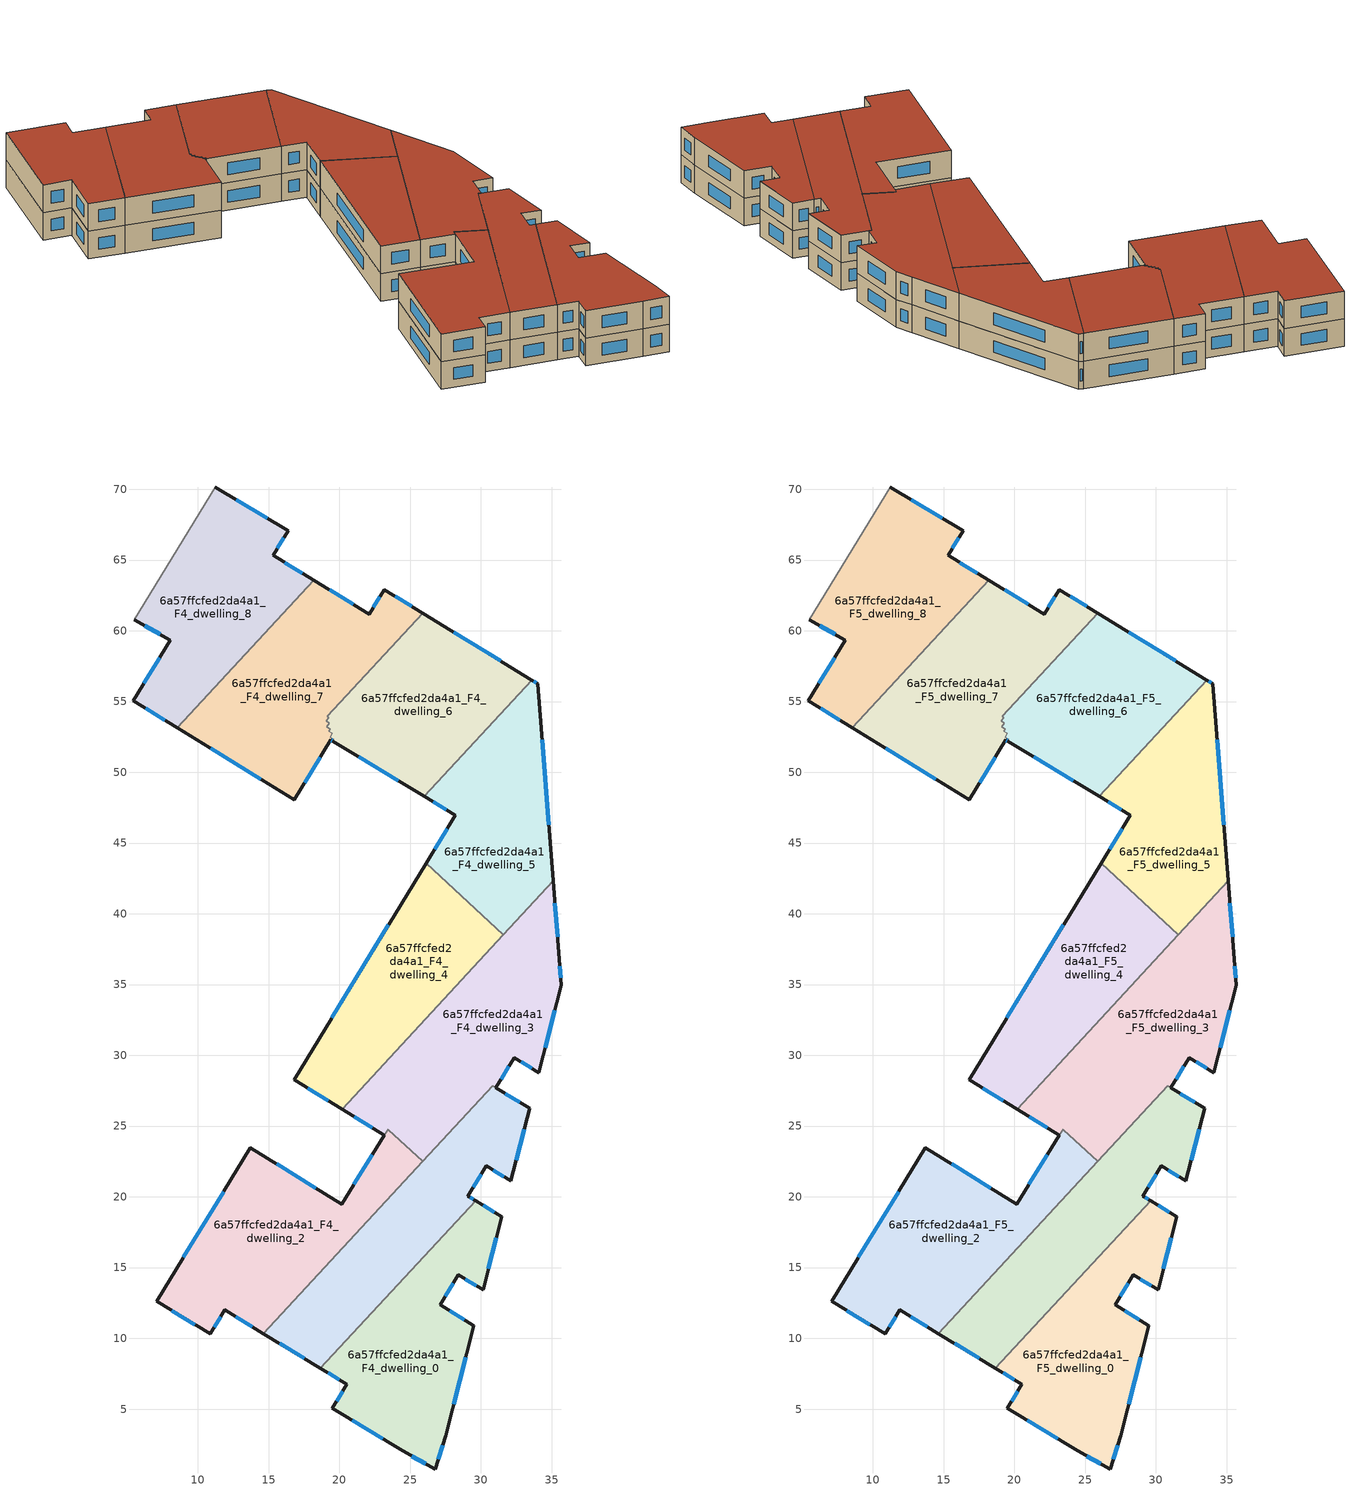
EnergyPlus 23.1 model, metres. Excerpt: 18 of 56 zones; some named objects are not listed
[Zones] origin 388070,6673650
6a57ffcfed2da4a1_F4_dwelling_0
 floor to 6a57ffcfed2da4a1_F3_dwelling_0 (EU_floor_Construction): 31.48,18.6 30.15,13.42 28.41,14.5 27.12,12.36 29.51,10.91 27.51,3.12 26.76,0.77 24.47,2.05 19.51,5.06 20.54,6.75 18.67,7.89 29.62,19.74 z12
 wall outside (EU_wall_Construction): 18.67,7.89 20.54,6.75 19.51,5.06 24.47,2.05 26.76,0.77 27.51,3.12 29.51,10.91 27.12,12.36 28.41,14.5 30.15,13.42 31.48,18.6 29.62,19.74 z12:15
 wall to 6a57ffcfed2da4a1_F4_dwelling_1 (EU_wall_Construction): 29.62,19.74 18.67,7.89 z12:15
 window (EU_Window_Construction): 27.49,12.97 28.04,13.88 / 28.82,11.32 27.8,11.94 / 28.08,5.35 28.94,8.68 / 26.98,1.44 27.3,2.45 / 25.12,1.68 26.11,1.13 / 20.93,4.2 23.05,2.91 / 20.25,6.27 19.81,5.54 / 19.2,7.57 20,7.08 / 30.95,18.93 30.15,19.41 / 30.53,14.9 31.1,17.12 / 28.91,14.19 29.66,13.73 z12.86:14.14
6a57ffcfed2da4a1_F4_dwelling_1
 floor to 6a57ffcfed2da4a1_F3_dwelling_1 (EU_floor_Construction): 33.45,26.25 32.13,21.12 30.39,22.19 29.09,20.06 29.62,19.74 18.67,7.89 14.64,10.34 30.83,27.84 31.06,27.71 z12
 wall outside (EU_wall_Construction): 14.64,10.34 18.67,7.89 / 29.62,19.74 29.09,20.06 30.39,22.19 32.13,21.12 33.45,26.25 31.06,27.71 z12:15
 wall to 6a57ffcfed2da4a1_F4_dwelling_2 (EU_wall_Construction): 25.89,22.5 14.64,10.34 z12:15
 wall to 6a57ffcfed2da4a1_F4_dwelling_3 (EU_wall_Construction): 31.05,27.71 30.83,27.84 25.89,22.5 z12:15
 window (EU_Window_Construction): 15.79,9.64 17.51,8.59 / 32.76,26.67 31.74,27.29 / 32.51,22.59 33.07,24.79 / 30.89,21.89 31.63,21.43 / 29.46,20.67 30.02,21.58 / 29.47,19.83 29.24,19.97 z12.86:14.14
6a57ffcfed2da4a1_F4_dwelling_2
 floor to 6a57ffcfed2da4a1_F3_dwelling_2 (EU_floor_Construction): 25.89,22.5 14.64,10.34 11.9,12.01 10.87,10.32 7.09,12.62 13.72,23.46 20.17,19.48 23.45,24.76 z12
 wall outside (EU_wall_Construction): 23.18,24.35 20.17,19.48 13.72,23.46 7.09,12.62 10.87,10.32 11.9,12.01 14.64,10.34 z12:15
 wall to 6a57ffcfed2da4a1_F4_dwelling_3 (EU_wall_Construction): 23.44,24.76 23.18,24.35 / 25.89,22.5 23.45,24.76 z12:15
 window (EU_Window_Construction): 11.16,10.8 11.6,11.52 / 8.17,11.96 9.79,10.97 / 11.82,20.36 8.98,15.71 / 18.33,20.62 15.56,22.32 / 12.68,11.53 13.85,10.82 / 22.32,22.96 21.03,20.87 z12.86:14.14
6a57ffcfed2da4a1_F4_dwelling_3
 floor to 6a57ffcfed2da4a1_F3_dwelling_3 (EU_floor_Construction): 35.11,42.33 35.54,36.81 35.68,34.96 34.09,28.77 32.35,29.84 31.05,27.71 30.83,27.84 25.89,22.5 23.44,24.76 23.18,24.35 20.19,26.2 z12
 wall outside (EU_wall_Construction): 20.19,26.2 23.18,24.35 / 31.05,27.71 32.35,29.84 34.09,28.77 35.68,34.96 35.54,36.81 35.11,42.33 z12:15
 wall to 6a57ffcfed2da4a1_F4_dwelling_4 (EU_wall_Construction): 31.6,38.53 20.19,26.2 z12:15
 wall to 6a57ffcfed2da4a1_F4_dwelling_5 (EU_wall_Construction): 35.11,42.33 31.6,38.53 z12:15
 window (EU_Window_Construction): 21.04,25.67 22.33,24.88 / 35.42,38.39 35.23,40.75 / 35.64,35.49 35.58,36.28 / 34.55,30.54 35.23,33.19 / 32.85,29.54 33.6,29.08 / 31.43,28.32 31.98,29.23 z12.86:14.14
6a57ffcfed2da4a1_F4_dwelling_4
 floor to 6a57ffcfed2da4a1_F3_dwelling_4 (EU_floor_Construction): 31.6,38.53 20.19,26.2 16.81,28.28 26.14,43.58 z12
 wall outside (EU_wall_Construction): 26.14,43.58 16.81,28.28 20.19,26.2 z12:15
 wall to 6a57ffcfed2da4a1_F4_dwelling_5 (EU_wall_Construction): 31.6,38.53 26.14,43.58 z12:15
 window (EU_Window_Construction): 23.47,39.21 19.47,32.65 / 17.77,27.69 19.22,26.79 z12.86:14.14
6a57ffcfed2da4a1_F4_dwelling_5
 floor to 6a57ffcfed2da4a1_F3_dwelling_5 (EU_floor_Construction): 34.01,56.27 35.11,42.33 31.6,38.53 26.14,43.58 28.2,46.97 26,48.3 33.61,56.52 z12
 wall outside (EU_wall_Construction): 26,48.3 28.2,46.97 26.14,43.58 / 35.11,42.33 34.01,56.27 33.61,56.52 z12:15
 wall to 6a57ffcfed2da4a1_F4_dwelling_6 (EU_wall_Construction): 33.61,56.52 26,48.3 z12:15
 window (EU_Window_Construction): 27.61,46 26.72,44.55 / 26.63,47.92 27.57,47.35 / 33.9,56.34 33.72,56.45 / 34.8,46.31 34.33,52.29 z12.86:14.14
6a57ffcfed2da4a1_F4_dwelling_6
 floor to 6a57ffcfed2da4a1_F3_dwelling_6 (EU_floor_Construction): 33.61,56.52 26,48.3 19.53,52.21 19.61,52.34 19.35,52.49 19.51,52.75 19.25,52.91 19.34,53.05 19.09,53.23 19.3,53.45 19.06,53.64 19.26,53.86 19.14,53.95 25.89,61.25 z12
 wall outside (EU_wall_Construction): 33.61,56.52 25.89,61.25 / 19.53,52.21 26,48.3 z12:15
 wall to 6a57ffcfed2da4a1_F4_dwelling_7 (EU_wall_Construction): 25.89,61.25 19.14,53.95 19.26,53.86 19.06,53.64 19.3,53.45 19.09,53.23 19.34,53.05 19.25,52.91 19.51,52.75 19.35,52.49 19.61,52.34 19.53,52.21 z12:15
 window (EU_Window_Construction): 31.4,57.87 28.1,59.9 / 21.38,51.09 24.15,49.42 z12.86:14.14
6a57ffcfed2da4a1_F4_dwelling_7
 floor to 6a57ffcfed2da4a1_F3_dwelling_7 (EU_floor_Construction): 25.89,61.25 19.14,53.95 19.26,53.86 19.06,53.64 19.3,53.45 19.09,53.23 19.34,53.05 19.25,52.91 19.51,52.75 19.35,52.49 19.61,52.34 19.53,52.21 19.4,52.29 16.8,48.07 8.56,53.14 18.2,63.57 22.11,61.18 23.17,62.92 z12
 wall outside (EU_wall_Construction): 8.56,53.14 16.8,48.07 19.4,52.29 19.53,52.21 / 25.89,61.25 23.17,62.92 22.11,61.18 18.2,63.57 z12:15
 wall to 6a57ffcfed2da4a1_F4_dwelling_8 (EU_wall_Construction): 18.2,63.57 8.56,53.14 z12:15
 window (EU_Window_Construction): 19.44,52.27 19.49,52.23 / 17.55,49.27 18.66,51.08 / 10.92,51.69 14.45,49.52 / 20.99,61.86 19.32,62.89 / 22.86,62.42 22.41,61.68 / 25.11,61.72 23.95,62.44 z12.86:14.14
6a57ffcfed2da4a1_F4_dwelling_8
 floor to 6a57ffcfed2da4a1_F3_dwelling_8 (EU_floor_Construction): 16.39,67.06 15.32,65.33 18.2,63.57 8.56,53.14 5.43,55.07 8.06,59.33 5.51,60.78 11.24,70.16 z12
 wall outside (EU_wall_Construction): 5.51,60.78 8.06,59.33 5.43,55.07 8.56,53.14 / 18.2,63.57 15.32,65.33 16.39,67.06 11.24,70.16 z12:15
 wall adiabatic (EU_wall_Construction): 11.24,70.16 5.51,60.78 z12:15
 window (EU_Window_Construction): 6.33,54.52 7.67,53.69 / 7.31,58.11 6.18,56.29 / 6.24,60.36 7.33,59.74 / 14.91,67.95 12.71,69.28 / 15.63,65.82 16.08,66.57 / 17.38,64.07 16.15,64.82 z12.86:14.14
6a57ffcfed2da4a1_F5_dwelling_0
 floor to 6a57ffcfed2da4a1_F4_dwelling_0 (EU_floor_Construction): 31.48,18.6 30.15,13.42 28.41,14.5 27.12,12.36 29.51,10.91 27.51,3.12 26.76,0.77 24.47,2.05 19.51,5.06 20.54,6.75 18.67,7.89 29.62,19.74 z15
 wall outside (EU_wall_Construction): 18.67,7.89 20.54,6.75 19.51,5.06 24.47,2.05 26.76,0.77 27.51,3.12 29.51,10.91 27.12,12.36 28.41,14.5 30.15,13.42 31.48,18.6 29.62,19.74 z15:18
 wall to 6a57ffcfed2da4a1_F5_dwelling_1 (EU_wall_Construction): 29.62,19.74 18.67,7.89 z15:18
 window (EU_Window_Construction): 27.49,12.97 28.04,13.88 / 28.82,11.32 27.8,11.94 / 28.08,5.35 28.94,8.68 / 26.98,1.44 27.3,2.45 / 25.12,1.68 26.11,1.13 / 20.93,4.2 23.05,2.91 / 20.25,6.27 19.81,5.54 / 19.2,7.57 20,7.08 / 30.95,18.93 30.15,19.41 / 30.53,14.9 31.1,17.12 / 28.91,14.19 29.66,13.73 z15.86:17.14
 roof outside (EU_roof_Construction): 27.51,3.12 29.51,10.91 27.12,12.36 28.41,14.5 30.15,13.42 31.48,18.6 29.62,19.74 18.67,7.89 20.54,6.75 19.51,5.06 24.47,2.05 26.76,0.77 z18
6a57ffcfed2da4a1_F5_dwelling_1
 floor to 6a57ffcfed2da4a1_F4_dwelling_1 (EU_floor_Construction): 33.45,26.25 32.13,21.12 30.39,22.19 29.09,20.06 29.62,19.74 18.67,7.89 14.64,10.34 30.83,27.84 31.06,27.71 z15
 wall outside (EU_wall_Construction): 14.64,10.34 18.67,7.89 / 29.62,19.74 29.09,20.06 30.39,22.19 32.13,21.12 33.45,26.25 31.06,27.71 z15:18
 wall to 6a57ffcfed2da4a1_F5_dwelling_2 (EU_wall_Construction): 25.89,22.5 14.64,10.34 z15:18
 wall to 6a57ffcfed2da4a1_F5_dwelling_3 (EU_wall_Construction): 31.05,27.71 30.83,27.84 25.89,22.5 z15:18
 window (EU_Window_Construction): 15.79,9.64 17.51,8.59 / 32.76,26.67 31.74,27.29 / 32.51,22.59 33.07,24.79 / 30.89,21.89 31.63,21.43 / 29.46,20.67 30.02,21.58 / 29.47,19.83 29.24,19.97 z15.86:17.14
 roof outside (EU_roof_Construction): 29.62,19.74 29.09,20.06 30.39,22.19 32.13,21.12 33.45,26.25 31.06,27.71 30.83,27.84 14.64,10.34 18.67,7.89 z18
6a57ffcfed2da4a1_F5_dwelling_2
 floor to 6a57ffcfed2da4a1_F4_dwelling_2 (EU_floor_Construction): 25.89,22.5 14.64,10.34 11.9,12.01 10.87,10.32 7.09,12.62 13.72,23.46 20.17,19.48 23.45,24.76 z15
 wall outside (EU_wall_Construction): 23.18,24.35 20.17,19.48 13.72,23.46 7.09,12.62 10.87,10.32 11.9,12.01 14.64,10.34 z15:18
 wall to 6a57ffcfed2da4a1_F5_dwelling_3 (EU_wall_Construction): 23.44,24.76 23.18,24.35 / 25.89,22.5 23.45,24.76 z15:18
 window (EU_Window_Construction): 11.16,10.8 11.6,11.52 / 8.17,11.96 9.79,10.97 / 11.82,20.36 8.98,15.71 / 18.33,20.62 15.56,22.32 / 12.68,11.53 13.85,10.82 / 22.32,22.96 21.03,20.87 z15.86:17.14
 roof outside (EU_roof_Construction): 20.17,19.48 13.72,23.46 7.09,12.62 10.87,10.32 11.9,12.01 14.64,10.34 25.89,22.5 23.45,24.76 z18
6a57ffcfed2da4a1_F5_dwelling_3
 floor to 6a57ffcfed2da4a1_F4_dwelling_3 (EU_floor_Construction): 35.11,42.33 35.54,36.81 35.68,34.96 34.09,28.77 32.35,29.84 31.05,27.71 30.83,27.84 25.89,22.5 23.44,24.76 23.18,24.35 20.19,26.2 z15
 wall outside (EU_wall_Construction): 20.19,26.2 23.18,24.35 / 31.05,27.71 32.35,29.84 34.09,28.77 35.68,34.96 35.54,36.81 35.11,42.33 z15:18
 wall to 6a57ffcfed2da4a1_F5_dwelling_4 (EU_wall_Construction): 31.6,38.53 20.19,26.2 z15:18
 wall to 6a57ffcfed2da4a1_F5_dwelling_5 (EU_wall_Construction): 35.11,42.33 31.6,38.53 z15:18
 window (EU_Window_Construction): 21.04,25.67 22.33,24.88 / 35.42,38.39 35.23,40.75 / 35.64,35.49 35.58,36.28 / 34.55,30.54 35.23,33.19 / 32.85,29.54 33.6,29.08 / 31.43,28.32 31.98,29.23 z15.86:17.14
 roof outside (EU_roof_Construction): 34.09,28.77 35.68,34.96 35.54,36.81 35.11,42.33 20.19,26.2 23.18,24.35 23.44,24.76 25.89,22.5 30.83,27.84 31.05,27.71 32.35,29.84 z18
6a57ffcfed2da4a1_F5_dwelling_4
 floor to 6a57ffcfed2da4a1_F4_dwelling_4 (EU_floor_Construction): 31.6,38.53 20.19,26.2 16.81,28.28 26.14,43.58 z15
 wall outside (EU_wall_Construction): 26.14,43.58 16.81,28.28 20.19,26.2 z15:18
 wall to 6a57ffcfed2da4a1_F5_dwelling_5 (EU_wall_Construction): 31.6,38.53 26.14,43.58 z15:18
 window (EU_Window_Construction): 23.47,39.21 19.47,32.65 / 17.77,27.69 19.22,26.79 z15.86:17.14
 roof outside (EU_roof_Construction): 20.19,26.2 31.6,38.53 26.14,43.58 16.81,28.28 z18
6a57ffcfed2da4a1_F5_dwelling_5
 floor to 6a57ffcfed2da4a1_F4_dwelling_5 (EU_floor_Construction): 34.01,56.27 35.11,42.33 31.6,38.53 26.14,43.58 28.2,46.97 26,48.3 33.61,56.52 z15
 wall outside (EU_wall_Construction): 26,48.3 28.2,46.97 26.14,43.58 / 35.11,42.33 34.01,56.27 33.61,56.52 z15:18
 wall to 6a57ffcfed2da4a1_F5_dwelling_6 (EU_wall_Construction): 33.61,56.52 26,48.3 z15:18
 window (EU_Window_Construction): 27.61,46 26.72,44.55 / 26.63,47.92 27.57,47.35 / 33.9,56.34 33.72,56.45 / 34.8,46.31 34.33,52.29 z15.86:17.14
 roof outside (EU_roof_Construction): 31.6,38.53 35.11,42.33 34.01,56.27 33.61,56.52 26,48.3 28.2,46.97 26.14,43.58 z18
6a57ffcfed2da4a1_F5_dwelling_6
 floor to 6a57ffcfed2da4a1_F4_dwelling_6 (EU_floor_Construction): 33.61,56.52 26,48.3 19.53,52.21 19.61,52.34 19.35,52.49 19.51,52.75 19.25,52.91 19.34,53.05 19.09,53.23 19.3,53.45 19.06,53.64 19.26,53.86 19.14,53.95 25.89,61.25 z15
 wall outside (EU_wall_Construction): 33.61,56.52 25.89,61.25 / 19.53,52.21 26,48.3 z15:18
 wall to 6a57ffcfed2da4a1_F5_dwelling_7 (EU_wall_Construction): 25.89,61.25 19.14,53.95 19.26,53.86 19.06,53.64 19.3,53.45 19.09,53.23 19.34,53.05 19.25,52.91 19.51,52.75 19.35,52.49 19.61,52.34 19.53,52.21 z15:18
 window (EU_Window_Construction): 31.4,57.87 28.1,59.9 / 21.38,51.09 24.15,49.42 z15.86:17.14
 roof outside (EU_roof_Construction): 26,48.3 33.61,56.52 25.89,61.25 19.14,53.95 19.26,53.86 19.06,53.64 19.3,53.45 19.09,53.23 19.34,53.05 19.25,52.91 19.51,52.75 19.35,52.49 19.61,52.34 19.53,52.21 z18
6a57ffcfed2da4a1_F5_dwelling_7
 floor to 6a57ffcfed2da4a1_F4_dwelling_7 (EU_floor_Construction): 25.89,61.25 19.14,53.95 19.26,53.86 19.06,53.64 19.3,53.45 19.09,53.23 19.34,53.05 19.25,52.91 19.51,52.75 19.35,52.49 19.61,52.34 19.53,52.21 19.4,52.29 16.8,48.07 8.56,53.14 18.2,63.57 22.11,61.18 23.17,62.92 z15
 wall outside (EU_wall_Construction): 8.56,53.14 16.8,48.07 19.4,52.29 19.53,52.21 / 25.89,61.25 23.17,62.92 22.11,61.18 18.2,63.57 z15:18
 wall to 6a57ffcfed2da4a1_F5_dwelling_8 (EU_wall_Construction): 18.2,63.57 8.56,53.14 z15:18
 window (EU_Window_Construction): 19.44,52.27 19.49,52.23 / 17.55,49.27 18.66,51.08 / 10.92,51.69 14.45,49.52 / 20.99,61.86 19.32,62.89 / 22.86,62.42 22.41,61.68 / 25.11,61.72 23.95,62.44 z15.86:17.14
 roof outside (EU_roof_Construction): 19.53,52.21 19.61,52.34 19.35,52.49 19.51,52.75 19.25,52.91 19.34,53.05 19.09,53.23 19.3,53.45 19.06,53.64 19.26,53.86 19.14,53.95 25.89,61.25 23.17,62.92 22.11,61.18 18.2,63.57 8.56,53.14 16.8,48.07 19.4,52.29 z18
6a57ffcfed2da4a1_F5_dwelling_8
 floor to 6a57ffcfed2da4a1_F4_dwelling_8 (EU_floor_Construction): 16.39,67.06 15.32,65.33 18.2,63.57 8.56,53.14 5.43,55.07 8.06,59.33 5.51,60.78 11.24,70.16 z15
 wall outside (EU_wall_Construction): 5.51,60.78 8.06,59.33 5.43,55.07 8.56,53.14 / 18.2,63.57 15.32,65.33 16.39,67.06 11.24,70.16 z15:18
 wall adiabatic (EU_wall_Construction): 11.24,70.16 5.51,60.78 z15:18
 window (EU_Window_Construction): 6.33,54.52 7.67,53.69 / 7.31,58.11 6.18,56.29 / 6.24,60.36 7.33,59.74 / 14.91,67.95 12.71,69.28 / 15.63,65.82 16.08,66.57 / 17.38,64.07 16.15,64.82 z15.86:17.14
 roof outside (EU_roof_Construction): 8.56,53.14 18.2,63.57 15.32,65.33 16.39,67.06 11.24,70.16 5.51,60.78 8.06,59.33 5.43,55.07 z18
[Building]
EU S2 Campaign: North Axis=0; Terrain=City; Solar Distribution=FullExterior
[Site:Location]
Helsinki-Vantaa.AP: Latitude=60.317; Longitude=24.963; Time Zone=2; Elevation=54.6
[SizingPeriod:WeatherFileDays]
AnnualSizingPeriod: Begin Month=1; Begin Day of Month=1; End Month=12; End Day of Month=31; Day of Week for Start Day=Monday; Use Weather File Daylight Saving Period=No; Use Weather File Rain and Snow Indicators=No
[MATERIAL]
EU_InternalMass_Material: Roughness=MediumRough; Thickness=0.1; Conductivity=1; Density=1800; Specific Heat=900; Thermal Absorptance=0.9; Solar Absorptance=0.7; Visible Absorptance=0.7
[MATERIAL:NOMASS] Roughness=MediumRough; Thermal Absorptance=0.9; Solar Absorptance=0.7; Visible Absorptance=0.7
Name | Thermal Resistance
EU_wall_NoMass | 5.91765
EU_roof_NoMass | 11.1778
EU_floor_NoMass | 6.2875
[WINDOWMATERIAL:SIMPLEGLAZINGSYSTEM]
EU_Window_SimpleGlazing: UFactor=0.994035; Solar Heat Gain Coefficient=0.7; Visible Transmittance=0.7
[CONSTRUCTION]
EU_wall_Construction: EU_wall_NoMass
EU_roof_Construction: EU_roof_NoMass
EU_floor_Construction: EU_floor_NoMass
EU_Window_Construction: EU_Window_SimpleGlazing
EU_InternalMass_Construction: EU_InternalMass_Material
[ZONE] Type=1; Multiplier=1; Ceiling Height=autocalculate; Floor Area=autocalculate; Part of Total Floor Area=Yes
Name | Volume
6a57ffcfed2da4a1_F4_dwelling_0; 6a57ffcfed2da4a1_F5_dwelling_0 | 323.629
6a57ffcfed2da4a1_F4_dwelling_1; 6a57ffcfed2da4a1_F5_dwelling_1 | 318.472
6a57ffcfed2da4a1_F4_dwelling_2; 6a57ffcfed2da4a1_F5_dwelling_2 | 354.344
6a57ffcfed2da4a1_F4_dwelling_3; 6a57ffcfed2da4a1_F5_dwelling_3 | 371.727
6a57ffcfed2da4a1_F4_dwelling_4; 6a57ffcfed2da4a1_F5_dwelling_4 | 294.177
6a57ffcfed2da4a1_F4_dwelling_5; 6a57ffcfed2da4a1_F5_dwelling_5 | 294.191
6a57ffcfed2da4a1_F4_dwelling_6; 6a57ffcfed2da4a1_F5_dwelling_6 | 296.128
6a57ffcfed2da4a1_F4_dwelling_7; 6a57ffcfed2da4a1_F5_dwelling_7 | 356.065
6a57ffcfed2da4a1_F4_dwelling_8; 6a57ffcfed2da4a1_F5_dwelling_8 | 326.099
[INTERNALMASS] Construction=EU_InternalMass_Construction
Name | Zone or ZoneList | Surface Area
6a57ffcfed2da4a1_F4_dwelling_0_EU_InternalMass | 6a57ffcfed2da4a1_F4_dwelling_0 | 107.876
6a57ffcfed2da4a1_F4_dwelling_1_EU_InternalMass | 6a57ffcfed2da4a1_F4_dwelling_1 | 106.151
6a57ffcfed2da4a1_F4_dwelling_2_EU_InternalMass | 6a57ffcfed2da4a1_F4_dwelling_2 | 118.133
6a57ffcfed2da4a1_F4_dwelling_3_EU_InternalMass | 6a57ffcfed2da4a1_F4_dwelling_3 | 123.906
6a57ffcfed2da4a1_F4_dwelling_4_EU_InternalMass | 6a57ffcfed2da4a1_F4_dwelling_4 | 98.0589
6a57ffcfed2da4a1_F4_dwelling_5_EU_InternalMass | 6a57ffcfed2da4a1_F4_dwelling_5 | 98.0668
6a57ffcfed2da4a1_F4_dwelling_6_EU_InternalMass | 6a57ffcfed2da4a1_F4_dwelling_6 | 98.7096
6a57ffcfed2da4a1_F4_dwelling_7_EU_InternalMass | 6a57ffcfed2da4a1_F4_dwelling_7 | 118.691
6a57ffcfed2da4a1_F4_dwelling_8_EU_InternalMass | 6a57ffcfed2da4a1_F4_dwelling_8 | 108.7
6a57ffcfed2da4a1_F5_dwelling_0_EU_InternalMass | 6a57ffcfed2da4a1_F5_dwelling_0 | 107.876
6a57ffcfed2da4a1_F5_dwelling_1_EU_InternalMass | 6a57ffcfed2da4a1_F5_dwelling_1 | 106.151
6a57ffcfed2da4a1_F5_dwelling_2_EU_InternalMass | 6a57ffcfed2da4a1_F5_dwelling_2 | 118.133
6a57ffcfed2da4a1_F5_dwelling_3_EU_InternalMass | 6a57ffcfed2da4a1_F5_dwelling_3 | 123.906
6a57ffcfed2da4a1_F5_dwelling_4_EU_InternalMass | 6a57ffcfed2da4a1_F5_dwelling_4 | 98.0589
6a57ffcfed2da4a1_F5_dwelling_5_EU_InternalMass | 6a57ffcfed2da4a1_F5_dwelling_5 | 98.0668
6a57ffcfed2da4a1_F5_dwelling_6_EU_InternalMass | 6a57ffcfed2da4a1_F5_dwelling_6 | 98.7096
6a57ffcfed2da4a1_F5_dwelling_7_EU_InternalMass | 6a57ffcfed2da4a1_F5_dwelling_7 | 118.691
6a57ffcfed2da4a1_F5_dwelling_8_EU_InternalMass | 6a57ffcfed2da4a1_F5_dwelling_8 | 108.7
[OTHEREQUIPMENT] Fuel Type=Electricity; Design Level Calculation Method=Watts/Area; Power per Zone Floor Area=1; Fraction Latent=0; Fraction Radiant=0; Fraction Lost=0; Carbon Dioxide Generation Rate=0; EndUse Subcategory=EU_Step8_InternalGains
Name | Zone or ZoneList or Space or SpaceList | Schedule
EU_Step8_InternalGain_6a57ffcfed2da4a1_F4_dwelling_0_f000 | 6a57ffcfed2da4a1_F4_dwelling_0 | EU_Step8_GainSchedule_6a57ffcfed2da4a1_F4_dwelling_0_f000
EU_Step8_InternalGain_6a57ffcfed2da4a1_F4_dwelling_1_f000 | 6a57ffcfed2da4a1_F4_dwelling_1 | EU_Step8_GainSchedule_6a57ffcfed2da4a1_F4_dwelling_1_f000
EU_Step8_InternalGain_6a57ffcfed2da4a1_F4_dwelling_2_f000 | 6a57ffcfed2da4a1_F4_dwelling_2 | EU_Step8_GainSchedule_6a57ffcfed2da4a1_F4_dwelling_2_f000
EU_Step8_InternalGain_6a57ffcfed2da4a1_F4_dwelling_3_f000 | 6a57ffcfed2da4a1_F4_dwelling_3 | EU_Step8_GainSchedule_6a57ffcfed2da4a1_F4_dwelling_3_f000
EU_Step8_InternalGain_6a57ffcfed2da4a1_F4_dwelling_4_f000 | 6a57ffcfed2da4a1_F4_dwelling_4 | EU_Step8_GainSchedule_6a57ffcfed2da4a1_F4_dwelling_4_f000
EU_Step8_InternalGain_6a57ffcfed2da4a1_F4_dwelling_5_f000 | 6a57ffcfed2da4a1_F4_dwelling_5 | EU_Step8_GainSchedule_6a57ffcfed2da4a1_F4_dwelling_5_f000
EU_Step8_InternalGain_6a57ffcfed2da4a1_F4_dwelling_6_f000 | 6a57ffcfed2da4a1_F4_dwelling_6 | EU_Step8_GainSchedule_6a57ffcfed2da4a1_F4_dwelling_6_f000
EU_Step8_InternalGain_6a57ffcfed2da4a1_F4_dwelling_7_f000 | 6a57ffcfed2da4a1_F4_dwelling_7 | EU_Step8_GainSchedule_6a57ffcfed2da4a1_F4_dwelling_7_f000
EU_Step8_InternalGain_6a57ffcfed2da4a1_F4_dwelling_8_f000 | 6a57ffcfed2da4a1_F4_dwelling_8 | EU_Step8_GainSchedule_6a57ffcfed2da4a1_F4_dwelling_8_f000
EU_Step8_InternalGain_6a57ffcfed2da4a1_F5_dwelling_0_f000 | 6a57ffcfed2da4a1_F5_dwelling_0 | EU_Step8_GainSchedule_6a57ffcfed2da4a1_F5_dwelling_0_f000
EU_Step8_InternalGain_6a57ffcfed2da4a1_F5_dwelling_1_f000 | 6a57ffcfed2da4a1_F5_dwelling_1 | EU_Step8_GainSchedule_6a57ffcfed2da4a1_F5_dwelling_1_f000
EU_Step8_InternalGain_6a57ffcfed2da4a1_F5_dwelling_2_f000 | 6a57ffcfed2da4a1_F5_dwelling_2 | EU_Step8_GainSchedule_6a57ffcfed2da4a1_F5_dwelling_2_f000
EU_Step8_InternalGain_6a57ffcfed2da4a1_F5_dwelling_3_f000 | 6a57ffcfed2da4a1_F5_dwelling_3 | EU_Step8_GainSchedule_6a57ffcfed2da4a1_F5_dwelling_3_f000
EU_Step8_InternalGain_6a57ffcfed2da4a1_F5_dwelling_4_f000 | 6a57ffcfed2da4a1_F5_dwelling_4 | EU_Step8_GainSchedule_6a57ffcfed2da4a1_F5_dwelling_4_f000
EU_Step8_InternalGain_6a57ffcfed2da4a1_F5_dwelling_5_f000 | 6a57ffcfed2da4a1_F5_dwelling_5 | EU_Step8_GainSchedule_6a57ffcfed2da4a1_F5_dwelling_5_f000
EU_Step8_InternalGain_6a57ffcfed2da4a1_F5_dwelling_6_f000 | 6a57ffcfed2da4a1_F5_dwelling_6 | EU_Step8_GainSchedule_6a57ffcfed2da4a1_F5_dwelling_6_f000
EU_Step8_InternalGain_6a57ffcfed2da4a1_F5_dwelling_7_f000 | 6a57ffcfed2da4a1_F5_dwelling_7 | EU_Step8_GainSchedule_6a57ffcfed2da4a1_F5_dwelling_7_f000
EU_Step8_InternalGain_6a57ffcfed2da4a1_F5_dwelling_8_f000 | 6a57ffcfed2da4a1_F5_dwelling_8 | EU_Step8_GainSchedule_6a57ffcfed2da4a1_F5_dwelling_8_f000
[ZONEVENTILATION:DESIGNFLOWRATE] Schedule=EU_AlwaysOn; Design Flow Rate Calculation Method=AirChanges/Hour; Air Changes per Hour=0.596421; Ventilation Type=Natural; Fan Pressure Rise=0; Fan Total Efficiency=1; Constant Term Coefficient=1; Temperature Term Coefficient=0; Velocity Term Coefficient=0; Velocity Squared Term Coefficient=0; Minimum Indoor Temperature=-100; Maximum Indoor Temperature=100; Delta Temperature=-100; Minimum Outdoor Temperature=-100; Maximum Outdoor Temperature=100; Maximum Wind Speed=40
Name | Zone or ZoneList or Space or SpaceList
EU_ConstantAir_6a57ffcfed2da4a1_F4_dwelling_0 | 6a57ffcfed2da4a1_F4_dwelling_0
EU_ConstantAir_6a57ffcfed2da4a1_F4_dwelling_1 | 6a57ffcfed2da4a1_F4_dwelling_1
EU_ConstantAir_6a57ffcfed2da4a1_F4_dwelling_2 | 6a57ffcfed2da4a1_F4_dwelling_2
EU_ConstantAir_6a57ffcfed2da4a1_F4_dwelling_3 | 6a57ffcfed2da4a1_F4_dwelling_3
EU_ConstantAir_6a57ffcfed2da4a1_F4_dwelling_4 | 6a57ffcfed2da4a1_F4_dwelling_4
EU_ConstantAir_6a57ffcfed2da4a1_F4_dwelling_5 | 6a57ffcfed2da4a1_F4_dwelling_5
EU_ConstantAir_6a57ffcfed2da4a1_F4_dwelling_6 | 6a57ffcfed2da4a1_F4_dwelling_6
EU_ConstantAir_6a57ffcfed2da4a1_F4_dwelling_7 | 6a57ffcfed2da4a1_F4_dwelling_7
EU_ConstantAir_6a57ffcfed2da4a1_F4_dwelling_8 | 6a57ffcfed2da4a1_F4_dwelling_8
EU_ConstantAir_6a57ffcfed2da4a1_F5_dwelling_0 | 6a57ffcfed2da4a1_F5_dwelling_0
EU_ConstantAir_6a57ffcfed2da4a1_F5_dwelling_1 | 6a57ffcfed2da4a1_F5_dwelling_1
EU_ConstantAir_6a57ffcfed2da4a1_F5_dwelling_2 | 6a57ffcfed2da4a1_F5_dwelling_2
EU_ConstantAir_6a57ffcfed2da4a1_F5_dwelling_3 | 6a57ffcfed2da4a1_F5_dwelling_3
EU_ConstantAir_6a57ffcfed2da4a1_F5_dwelling_4 | 6a57ffcfed2da4a1_F5_dwelling_4
EU_ConstantAir_6a57ffcfed2da4a1_F5_dwelling_5 | 6a57ffcfed2da4a1_F5_dwelling_5
EU_ConstantAir_6a57ffcfed2da4a1_F5_dwelling_6 | 6a57ffcfed2da4a1_F5_dwelling_6
EU_ConstantAir_6a57ffcfed2da4a1_F5_dwelling_7 | 6a57ffcfed2da4a1_F5_dwelling_7
EU_ConstantAir_6a57ffcfed2da4a1_F5_dwelling_8 | 6a57ffcfed2da4a1_F5_dwelling_8
[HVACTEMPLATE:ZONE:IDEALLOADSAIRSYSTEM] System Availability Schedule=EU_AlwaysOn; Maximum Heating Supply Air Temperature=50; Minimum Cooling Supply Air Temperature=13; Maximum Heating Supply Air Humidity Ratio=0.0156; Minimum Cooling Supply Air Humidity Ratio=0.0077; Heating Limit=NoLimit; Cooling Limit=NoLimit; Heating Availability Schedule=EU_AlwaysOn; Cooling Availability Schedule=EU_CoolingOff; Dehumidification Control Type=ConstantSensibleHeatRatio; Cooling Sensible Heat Ratio=0.7; Dehumidification Setpoint=60; Humidification Control Type=None; Humidification Setpoint=30; Outdoor Air Method=None; Outdoor Air Flow Rate per Person=0.00944; Outdoor Air Flow Rate per Zone Floor Area=0; Outdoor Air Flow Rate per Zone=0; Demand Controlled Ventilation Type=None; Outdoor Air Economizer Type=NoEconomizer; Heat Recovery Type=None; Sensible Heat Recovery Effectiveness=0.7; Latent Heat Recovery Effectiveness=0.65
Name | Template Thermostat
6a57ffcfed2da4a1_F4_dwelling_0 | EU_HeatOnly_6a57ffcfed2da4a1_F4_dwelling_0
6a57ffcfed2da4a1_F4_dwelling_1 | EU_HeatOnly_6a57ffcfed2da4a1_F4_dwelling_1
6a57ffcfed2da4a1_F4_dwelling_2 | EU_HeatOnly_6a57ffcfed2da4a1_F4_dwelling_2
6a57ffcfed2da4a1_F4_dwelling_3 | EU_HeatOnly_6a57ffcfed2da4a1_F4_dwelling_3
6a57ffcfed2da4a1_F4_dwelling_4 | EU_HeatOnly_6a57ffcfed2da4a1_F4_dwelling_4
6a57ffcfed2da4a1_F4_dwelling_5 | EU_HeatOnly_6a57ffcfed2da4a1_F4_dwelling_5
6a57ffcfed2da4a1_F4_dwelling_6 | EU_HeatOnly_6a57ffcfed2da4a1_F4_dwelling_6
6a57ffcfed2da4a1_F4_dwelling_7 | EU_HeatOnly_6a57ffcfed2da4a1_F4_dwelling_7
6a57ffcfed2da4a1_F4_dwelling_8 | EU_HeatOnly_6a57ffcfed2da4a1_F4_dwelling_8
6a57ffcfed2da4a1_F5_dwelling_0 | EU_HeatOnly_6a57ffcfed2da4a1_F5_dwelling_0
6a57ffcfed2da4a1_F5_dwelling_1 | EU_HeatOnly_6a57ffcfed2da4a1_F5_dwelling_1
6a57ffcfed2da4a1_F5_dwelling_2 | EU_HeatOnly_6a57ffcfed2da4a1_F5_dwelling_2
6a57ffcfed2da4a1_F5_dwelling_3 | EU_HeatOnly_6a57ffcfed2da4a1_F5_dwelling_3
6a57ffcfed2da4a1_F5_dwelling_4 | EU_HeatOnly_6a57ffcfed2da4a1_F5_dwelling_4
6a57ffcfed2da4a1_F5_dwelling_5 | EU_HeatOnly_6a57ffcfed2da4a1_F5_dwelling_5
6a57ffcfed2da4a1_F5_dwelling_6 | EU_HeatOnly_6a57ffcfed2da4a1_F5_dwelling_6
6a57ffcfed2da4a1_F5_dwelling_7 | EU_HeatOnly_6a57ffcfed2da4a1_F5_dwelling_7
6a57ffcfed2da4a1_F5_dwelling_8 | EU_HeatOnly_6a57ffcfed2da4a1_F5_dwelling_8
[SIZING:ZONE] Zone Cooling Design Supply Air Temperature Input Method=SupplyAirTemperature; Zone Cooling Design Supply Air Temperature=13; Zone Heating Design Supply Air Temperature Input Method=SupplyAirTemperature; Zone Heating Design Supply Air Temperature=50; Zone Cooling Design Supply Air Humidity Ratio=0.008; Zone Heating Design Supply Air Humidity Ratio=0.008; Cooling Design Air Flow Method=DesignDay; Cooling Design Air Flow Rate=0; Cooling Minimum Air Flow per Zone Floor Area=0.000762; Cooling Minimum Air Flow=0; Cooling Minimum Air Flow Fraction=0.2; Heating Design Air Flow Method=DesignDay; Heating Design Air Flow Rate=0; Heating Maximum Air Flow per Zone Floor Area=0.002032; Heating Maximum Air Flow=0.141576; Heating Maximum Air Flow Fraction=0.3; Account for Dedicated Outdoor Air System=No; Dedicated Outdoor Air System Control Strategy=NeutralSupplyAir; Dedicated Outdoor Air Low Setpoint Temperature for Design=autosize; Dedicated Outdoor Air High Setpoint Temperature for Design=autosize; Zone Load Sizing Method=Sensible Load Only No Latent Load; Zone Latent Cooling Design Supply Air Humidity Ratio Input Method=HumidityRatioDifference; Zone Cooling Design Supply Air Humidity Ratio Difference=0.005; Zone Latent Heating Design Supply Air Humidity Ratio Input Method=HumidityRatioDifference; Zone Humidification Design Supply Air Humidity Ratio Difference=0.005
6a57ffcfed2da4a1_F4_dwelling_0; 6a57ffcfed2da4a1_F4_dwelling_1; 6a57ffcfed2da4a1_F4_dwelling_2; 6a57ffcfed2da4a1_F4_dwelling_3; 6a57ffcfed2da4a1_F4_dwelling_4; 6a57ffcfed2da4a1_F4_dwelling_5; 6a57ffcfed2da4a1_F4_dwelling_6; 6a57ffcfed2da4a1_F4_dwelling_7; 6a57ffcfed2da4a1_F4_dwelling_8; 6a57ffcfed2da4a1_F5_dwelling_0; 6a57ffcfed2da4a1_F5_dwelling_1; 6a57ffcfed2da4a1_F5_dwelling_2; 6a57ffcfed2da4a1_F5_dwelling_3; 6a57ffcfed2da4a1_F5_dwelling_4; 6a57ffcfed2da4a1_F5_dwelling_5; 6a57ffcfed2da4a1_F5_dwelling_6; 6a57ffcfed2da4a1_F5_dwelling_7; 6a57ffcfed2da4a1_F5_dwelling_8
[SCHEDULE:CONSTANT]
Name | Hourly Value
EU_AlwaysOn | 1
EU_CoolingOff | 0
[SCHEDULE:FILE] Column Number=1; Rows to Skip at Top=0; Number of Hours of Data=8760; Column Separator=Comma; Interpolate to Timestep=No; Minutes per Item=60; Adjust Schedule for Daylight Savings=Yes
Name | File
EU_Step8_GainSchedule_6a57ffcfed2da4a1_F4_dwelling_0_f000 | ../../schedules/6a57ffcfed2da4a1/6a57ffcfed2da4a1_F4_dwelling_0_f000_gain.csv
EU_Step8_GainSchedule_6a57ffcfed2da4a1_F4_dwelling_1_f000 | ../../schedules/6a57ffcfed2da4a1/6a57ffcfed2da4a1_F4_dwelling_1_f000_gain.csv
EU_Step8_GainSchedule_6a57ffcfed2da4a1_F4_dwelling_2_f000 | ../../schedules/6a57ffcfed2da4a1/6a57ffcfed2da4a1_F4_dwelling_2_f000_gain.csv
EU_Step8_GainSchedule_6a57ffcfed2da4a1_F4_dwelling_3_f000 | ../../schedules/6a57ffcfed2da4a1/6a57ffcfed2da4a1_F4_dwelling_3_f000_gain.csv
EU_Step8_GainSchedule_6a57ffcfed2da4a1_F4_dwelling_4_f000 | ../../schedules/6a57ffcfed2da4a1/6a57ffcfed2da4a1_F4_dwelling_4_f000_gain.csv
EU_Step8_GainSchedule_6a57ffcfed2da4a1_F4_dwelling_5_f000 | ../../schedules/6a57ffcfed2da4a1/6a57ffcfed2da4a1_F4_dwelling_5_f000_gain.csv
EU_Step8_GainSchedule_6a57ffcfed2da4a1_F4_dwelling_6_f000 | ../../schedules/6a57ffcfed2da4a1/6a57ffcfed2da4a1_F4_dwelling_6_f000_gain.csv
EU_Step8_GainSchedule_6a57ffcfed2da4a1_F4_dwelling_7_f000 | ../../schedules/6a57ffcfed2da4a1/6a57ffcfed2da4a1_F4_dwelling_7_f000_gain.csv
EU_Step8_GainSchedule_6a57ffcfed2da4a1_F4_dwelling_8_f000 | ../../schedules/6a57ffcfed2da4a1/6a57ffcfed2da4a1_F4_dwelling_8_f000_gain.csv
EU_Step8_GainSchedule_6a57ffcfed2da4a1_F5_dwelling_0_f000 | ../../schedules/6a57ffcfed2da4a1/6a57ffcfed2da4a1_F5_dwelling_0_f000_gain.csv
EU_Step8_GainSchedule_6a57ffcfed2da4a1_F5_dwelling_1_f000 | ../../schedules/6a57ffcfed2da4a1/6a57ffcfed2da4a1_F5_dwelling_1_f000_gain.csv
EU_Step8_GainSchedule_6a57ffcfed2da4a1_F5_dwelling_2_f000 | ../../schedules/6a57ffcfed2da4a1/6a57ffcfed2da4a1_F5_dwelling_2_f000_gain.csv
EU_Step8_GainSchedule_6a57ffcfed2da4a1_F5_dwelling_3_f000 | ../../schedules/6a57ffcfed2da4a1/6a57ffcfed2da4a1_F5_dwelling_3_f000_gain.csv
EU_Step8_GainSchedule_6a57ffcfed2da4a1_F5_dwelling_4_f000 | ../../schedules/6a57ffcfed2da4a1/6a57ffcfed2da4a1_F5_dwelling_4_f000_gain.csv
EU_Step8_GainSchedule_6a57ffcfed2da4a1_F5_dwelling_5_f000 | ../../schedules/6a57ffcfed2da4a1/6a57ffcfed2da4a1_F5_dwelling_5_f000_gain.csv
EU_Step8_GainSchedule_6a57ffcfed2da4a1_F5_dwelling_6_f000 | ../../schedules/6a57ffcfed2da4a1/6a57ffcfed2da4a1_F5_dwelling_6_f000_gain.csv
EU_Step8_GainSchedule_6a57ffcfed2da4a1_F5_dwelling_7_f000 | ../../schedules/6a57ffcfed2da4a1/6a57ffcfed2da4a1_F5_dwelling_7_f000_gain.csv
EU_Step8_GainSchedule_6a57ffcfed2da4a1_F5_dwelling_8_f000 | ../../schedules/6a57ffcfed2da4a1/6a57ffcfed2da4a1_F5_dwelling_8_f000_gain.csv
